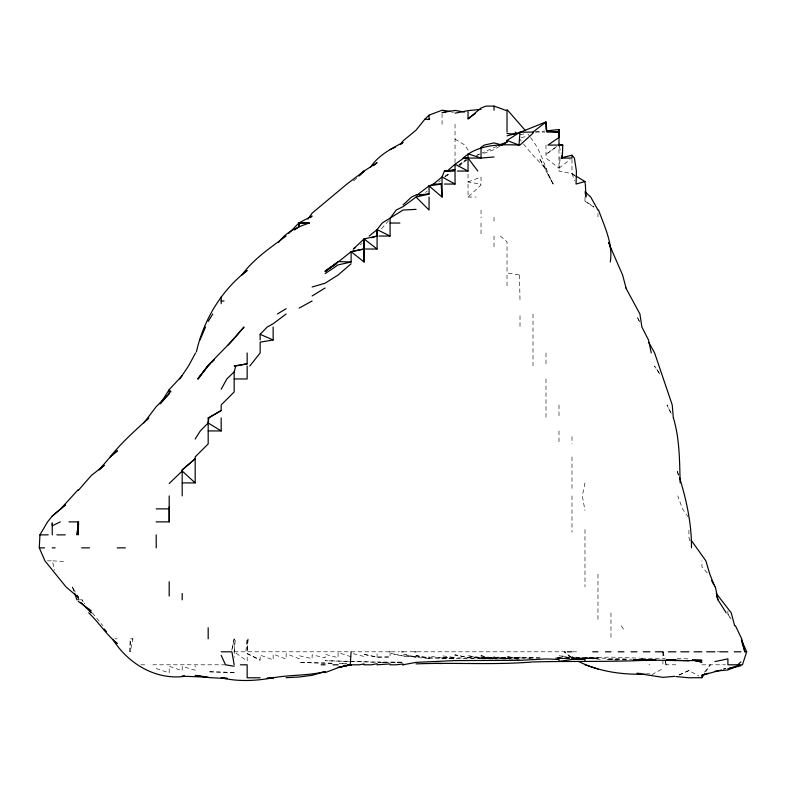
<?xml version="1.0" encoding="UTF-8"?>
<svg xmlns="http://www.w3.org/2000/svg" width="786" height="786" viewBox="0 0 786 786"><rect width="100%" height="100%" fill="white"/><g stroke="black" fill="none" stroke-linecap="round" stroke-linejoin="round"><path stroke-width="0.59" stroke-dasharray="3.93 2.95" d="M129.69 651.8L130.221 640.158L132.952 638.812L130.221 651.8L130.221 638.812L132.952 638.812M351.106 656.752L338.108 652.596L338.108 657.725L325.119 654.286L325.119 657.823L312.121 654.817L312.121 658.629L299.132 655.73L299.132 658.717L286.133 653.697L286.133 659.11L273.145 654.09L273.145 659.876L260.146 655.121L260.146 659.69L247.158 653.598L247.158 661.055L234.169 651.8L235.397 638.812L234.169 639.833L231.634 650.72L234.169 638.812L234.169 657.607M545.995 145.076L545.995 158.065L558.993 168.224L560.251 158.065M584.981 482.899L582.328 495.887L584.981 510.605M705.789 671.755L710.318 664.799L703.441 673.386M388.687 220.669L380.257 230.141M458.513 166.907L466.304 159.676M468.043 184.052L468.043 197.05L481.032 184.965L480.315 184.052L468.043 181.959L468.043 173.48M438.785 181.969L440.415 180.574M425.462 192.511L427.26 190.998M558.993 168.224L570.125 159.519M444.915 176.968L449.7 173.274M556.694 146.51L545.995 154.39L557.136 146.402M458.759 164.903L466.186 159.43M444.915 176.359L449.7 173.048M459.044 165.089L467.041 160M496.909 146.284L482.113 153.044M360.175 244.701L362.13 243.464M445.023 176.526L450.968 172.881M499.817 146.206L494.021 149.615L482.113 153.948M651.938 674.683L662.932 668.581M679.173 675.076L688.919 670.546L698.911 676.058M476.915 155.323L478.969 154.41M679.173 674.82L688.919 670.546M476.66 155.323L479.941 153.958M468.043 181.959L481.032 177.076L481.032 184.052L480.315 184.052M723.572 669.25L725.733 668.522M723.169 669.043L725.537 668.424M520.008 134.74L525.913 133.532M521.187 137.501L527.101 136.45M535.364 131.871L544.816 131.036M451.498 112.192L453.866 112.093M641.671 658.285L665.3 658.275M416.069 655.455L429.058 658.413L416.069 657.469L416.069 655.455L429.058 658.678L494.021 658.53M560.172 658.747L566.077 658.599M442.056 658.737L455.045 658.501M574.35 658.285L597.969 658.029L632.219 659.208M507.019 658.658L520.008 658.442L520.008 656.978M540.09 658.226L520.008 657.921L530.638 658.265M364.095 654.384L377.084 657.184L390.082 656.978L377.084 657.017L364.095 654.384L364.095 656.497L352.285 653.441M540.09 657.715L468.043 657.568L455.045 654.856L455.045 657.558L442.056 655.799L442.056 658.01L429.058 656.113L429.058 658.678M494.021 657.43L481.032 657.597L468.043 655.789L468.043 657.568M558.993 657.97L555.447 658.02L597.969 658.314L555.447 657.892M567.256 658.275L555.447 658.157L582.613 658.285M481.032 655.721L494.021 658.265L481.032 657.803L481.032 655.721L494.021 658.786L520.008 658.442L507.019 656.713L507.019 658.57L520.008 659.041M558.993 658.167L583.792 658.324M581.434 658.275L584.981 658.246M626.314 659.621L606.242 659.592L620.409 660.26M535.413 132.087L545.052 132.087M558.993 158.065L562.304 158.065M468.043 197.05L476.149 197.05M500.318 236.026L507.019 241.793L507.019 272.929L520.008 275.002M47.376 560.85L52.259 560.85L54.765 570.302M79.199 599.836L82.058 599.836L84.878 603.825M114.825 638.812L117.232 638.812M234.169 651.8L349.298 651.8M351.106 651.8L388.019 651.8M391.271 651.8L399.573 651.8M403.071 651.8L416.069 651.8M417.268 651.8L566.49 651.8M573.122 651.8L576.551 651.8M717.225 651.8L719.593 651.8M533.006 657.774L468.043 657.45L455.045 654.856M391.261 662.205L403.071 662.215L377.084 662.009M391.261 662.519L403.071 662.519L391.261 662.51M140.891 664.799L144.712 664.799M152.769 664.799L225.199 664.799M648.931 664.799L649.943 664.799M675.931 664.799L662.932 664.799L662.903 658.894M701.918 664.799L725.468 664.799M584.981 658.619L597.969 658.717L586.16 658.383M520.008 659.149L481.032 658.786M348.738 661.272L325.119 660.731L377.084 662.293M507.019 657.44L520.008 657.764M351.106 661.311L388.903 662.49M626.314 660.053L606.242 659.533M332.203 663.305L299.132 662.49L332.203 663.227M646.397 673.759L649.943 673.916M677.11 658.344L688.919 658.933M600.327 659.238L584.981 658.354M52.839 560.85L65.258 561.577M642.85 658.314L610.958 657.116L584.981 657.784L597.969 658.098L571.982 657.057L558.993 655.711L571.982 657.97L564.289 651.8L571.982 658.01M507.019 656.713L520.008 658.432M468.043 655.789L481.032 657.803M574.979 175.504L571.982 173.696L558.993 171.063L558.993 146.255M416.069 657.469L403.071 654.198L416.069 656.958L403.071 656.113L391.261 653.471L403.071 655.956L429.058 657.273L455.045 658.255L442.056 657.725L507.019 658.472L494.021 656.536L494.021 658.786M156.208 668.572L169.196 672.875L169.196 666.302L182.195 670.704L182.195 666.351L195.183 670.193L195.183 665.565M247.158 653.598L260.146 660.387M455.045 139.112L464.85 145.076L468.043 149.988L468.043 152.297M584.981 197.05L584.981 201.147L593.97 206.708M584.981 201.147L593.97 207.308M571.982 159.253L571.982 173.696L574.763 175.917M707.302 572.965L701.918 566.824L701.918 560.85M519.517 275.002L520.008 300.989M92.326 612.825L102.946 625.813M688.281 517.1L682.543 508.876L677.728 495.887M527.917 133.905L529.823 136.646M530.462 137.56C541.75 151.05 544.983 168.823 553.187 184.052L539.255 158.065L545.995 168.941L533.006 155.304L521.953 142.178M659.002 372.603L654.414 365.962L660.309 374.951M520.008 139.279L521.305 141.215M621.333 625.813L623.956 629.871M727.895 610.82L727.895 614.033L731.059 618.946M727.895 614.033L730.715 618.946M73.864 591.17L72.351 586.837L75.299 592.084M553.187 184.052L545.995 171.063L545.995 168.175M639.794 321.798L636.945 316.611L639.401 321.798M82.058 599.836L83.169 601.997M671.273 413.603L666.99 404.937L671.205 413.603M72.351 586.837L74.316 591.17M571.982 173.696L574.831 180.947M678.78 475.314L676.952 469.9L678.701 476.984M559.288 146.255L561.096 153.349M662.932 651.8L664.425 657.705M662.932 651.84L664.425 657.725M689.774 540.847L688.919 537.349L688.919 530.137M662.863 651.8L662.893 657.705M610.958 612.825L610.958 638.812M597.969 213.458L597.969 216.867M597.969 574.242L597.969 619.948M584.981 529.528L584.981 586.837M571.982 436.682L571.982 443.913M571.982 456.912L571.982 489.973M571.982 495.887L571.982 532.21M558.993 404.937L558.993 417.926M558.993 430.925L558.993 443.913M545.995 352.963L545.995 365.962M545.995 378.95L545.995 417.926M533.006 313.987L533.006 365.962M520.008 315.717L520.008 326.976M507.019 275.002L507.019 288M494.021 217.182L494.021 223.037M494.021 236.026L494.021 249.024M481.032 210.039L481.032 217.869M481.032 223.037L481.032 236.026M455.045 124.267L455.045 164.824M442.056 113.685L442.056 124.463M390.082 653.215L390.082 655.868M377.084 653.716L377.084 657.184M248.032 638.812L247.158 651.8L247.158 638.812L245.851 651.8L247.158 650.906L248.032 638.812M356.294 178.412L353.7 180.859L356.304 178.412M234.169 672.462L208.182 671.784L234.169 672.462M386.535 662.451L378.272 662.313L386.535 662.46M494.021 658.334L481.032 658.088L494.021 658.334M346.38 663.698L339.287 663.551L346.38 663.689M580.255 658.285L571.982 657.057L580.255 658.265M666.214 664.799L664.72 658.894L666.214 664.799"/><path stroke-width="1.18" d="M52.249 534.863L52.259 522.887L52.259 525.805L60.345 521.875M680.155 482.899C679.566 461.205 679.684 438.814 673.415 417.926M371.66 237.736L377.054 236.026L377.084 229.63L382.143 223.037L403.071 210.039L416.069 209.361M377.084 236.026L364.095 238.934L364.095 262.013L351.106 251.658L338.108 262.013M169.196 483.498L182.195 471.03L182.234 469.9L195.183 458.769L182.195 469.9L182.195 495.887M558.63 145.076L558.993 144.31L562.766 145.076L562.304 158.065L561.705 155.707M78.246 599.836L78.246 597.321L65.936 586.837L44.93 560.85L39.3 547.862L39.929 534.863L47.563 521.875L52.259 516.088L65.258 505.005L52.259 516.088M610.3 262.013C613.178 243.827 604.552 226.702 598.539 210.039M351.106 651.8L350.222 664.799L338.108 667.687L325.119 672.649L325.119 671.608C308.004 675.822 290.358 674.673 273.145 677.787C255.99 680.922 238.256 681.855 221.171 677.787L227.075 678.161M494.021 156.974L481.032 158.065L463.16 158.065C478.065 144.319 499.945 144.202 518.986 145.076L520.008 132.186L533.006 132.087L545.995 121.938L546.85 132.087L558.993 132.087L558.993 129.523L547.174 130.8M78.246 521.875L77.057 534.863L78.6 521.875L78.246 534.863L78.246 521.875L68.972 521.875M156.208 521.875L169.196 521.875L169.196 506.852M195.183 439.02L200.302 430.925L208.182 422.976L208.85 417.926L221.171 410.547L221.171 404.937L234.169 391.939L234.169 371.857L235.78 365.962L247.158 363.839L247.158 352.963M196.412 351.882C203.643 319.951 221.21 290.565 247.158 270.472L241.833 275.002C253.623 258.879 270.345 247.796 286.133 236.026M741.375 639.892L746.7 651.8L742.436 664.799L727.895 664.799L727.895 658.845L714.906 661.606M463.809 158.065L455.045 164.264L455.045 169.914L444.414 171.063L442.056 176.948L442.056 197.05L429.058 185.909L416.993 195.085M195.527 352.963L188.552 365.962L179.748 378.95M199.949 339.974L205.588 326.976M221.171 389.237L226.849 378.95L234.169 371.857M160.039 403.935L169.196 389.63L182.195 375.649M208.182 321.415L212.78 313.987M675.931 676.579L688.919 677.768L701.918 677.719L704.502 673.74M143.897 422.907L156.208 406.667L169.196 393.678L169.196 389.63L171.004 391.939L169.196 391.939M307.935 219.078L312.121 213.153L346.921 184.052L364.095 171.063L377.084 162.623L373.586 165.699M198.249 378.95L208.182 365.313L232.853 339.974L244.024 326.976L228.205 345.054M208.182 365.421L214.097 359.615L207.691 365.962L197.669 378.95L209.862 364.026M400.438 144.241L403.071 140.881L416.069 130.142L424.971 119.089L429.058 115.149L442.056 110.207L450.319 111.376M249.86 365.962L260.146 352.963L260.146 342.185L273.145 339.974L273.145 326.976M370.432 167.359C378.056 155.549 390.986 148.79 403.071 142.404L400.595 144.408M60.709 508.876L78.246 489.629M78.246 490.503L91.245 475.569L104.233 465.332L99.095 469.9L110.237 456.912L117.232 450.918L110.237 456.912C121.378 442.518 135.467 430.433 148.809 417.926L146.412 420.49M160.924 403.208L169.196 393.678M278.686 242.275C285.858 232.037 297.786 226.84 309.281 223.037L299.132 222.782L299.132 226.682L294.485 230.013M260.146 339.974L260.146 334.315L267.26 326.976L273.145 323.773L286.133 313.987M288.678 233.432L298.827 223.037L309.281 223.037M211.552 362.326L214.077 359.772M310.568 217.584L312.121 216.022L299.132 222.782M444.414 171.063L455.045 171.063L455.045 184.052L442.056 176.948L433.459 184.052L429.058 185.909L429.058 194.083L416.069 197.05L403.071 206.649L396.183 210.039L390.082 218.331L390.082 236.026L377.084 229.63L377.084 249.024L364.095 238.934L353.307 249.024L355.272 247.786M403.071 204.91L411.55 197.05L416.069 194.908L429.058 194.083L425.511 194.555M520.008 145.076L533.006 133.207L533.006 132.087M737.759 664.799L740.893 661.94M351.106 263.772L338.108 275.002L325.119 283.206L312.121 287.008M447.126 171.063L455.045 164.264L468.043 171.063L468.043 153.83L481.032 158.065L481.032 148.014M468.043 111.789L468.043 118.863L481.032 108.046L486.141 106.1L494.021 106.1L507.019 110.767L507.019 132.087M369.194 236.026L377.084 229.63M337.587 262.013L325.119 271.701L337.184 262.701L325.119 271.013L336.113 264.116M468.043 118.863L475.461 113.42M481.032 147.296L484.314 145.076L494.021 142.924L502.244 145.076M325.119 273.626L338.108 264.892L351.106 262.013L351.106 251.658L363.918 249.024L351.106 251.628M502.794 144.486L507.019 142.119L507.019 140.439L520.008 132.186M312.121 295.958L325.119 288M277.409 313.987L286.133 308.721M182.195 482.899L195.183 482.899L195.183 456.912L208.182 443.913L208.182 417.926L221.171 410.547M299.132 308.112L312.121 300.989M390.082 149.654L395.466 147.11M520.637 132.087L545.995 121.938L545.995 129.808M739.813 665.221L727.895 669.937L714.906 671.234M271.995 677.787L273.145 677.375M498.835 145.076L507.019 142.119M351.106 664.494L338.108 667.471L351.106 664.799L359.202 664.799L364.095 663.915L364.095 664.799L371.542 664.799L377.084 663.708L377.084 664.799L390.082 663.915L390.082 664.799L396.115 664.799L403.071 663.964L403.071 665.103M721.401 669.977L701.918 675.292L701.918 677.719M701.918 675.292L708.412 673.248M736.561 666.125L727.895 668.768L740.893 665.752M325.119 671.608L312.121 675.302L299.132 677.011L286.133 677.699M584.981 183.217L584.981 181.537L576.05 184.052L576.423 171.063L574.399 158.065L571.982 155.215L561.42 157.78M507.019 135.86L520.008 132.392M455.045 113.164L468.043 110.629L481.032 109.333M247.158 363.839L234.169 365.962L235.78 365.962M429.058 185.909L441.192 184.052L442.056 197.05M448.256 170.896L455.045 169.914M419.606 195.331L421.974 195.016M674.742 676.343L662.932 677.355L636.945 673.347L640.492 673.504M184.553 676.343C155.579 680.283 128.197 663.561 113.017 639.716M645.218 674.182C622.591 674.86 598.853 671.696 578.476 661.399M267.24 678.112L273.145 677.787M184.553 676.088L182.195 676.206L208.182 677.159M347.559 664.956L351.106 664.799M649.943 660.309L633.408 660.358C656.251 659.552 679.084 661.301 701.918 660.289L694.824 659.808M445.593 112.408L442.056 112.545L455.045 110.453L464.497 112.034M633.408 660.25L649.943 660.083C610.997 662.156 572.002 660.918 533.006 661.93C494.099 665.153 455.035 662.372 416.069 663.885M655.848 659.857L633.408 659.857M267.24 678.377L273.145 678.279M463.16 158.065L468.043 158.006L477.829 171.063M429.058 119.089L429.726 119.089M562.766 145.076L547.94 145.076L558.993 137.501L558.993 129.523M561.42 158.065L571.982 158.065L571.982 155.215M457.442 171.063L468.043 171.063M433.459 184.052L441.192 184.052M444.385 184.052L455.045 184.052M390.082 223.037L399.897 223.037M379.039 236.026L390.082 236.026M365.47 249.024L377.084 249.024M221.171 300.989L224.039 300.989M234.169 378.95L247.158 378.95L247.158 365.962M208.182 417.926L208.85 417.926M208.182 430.925L221.171 430.925L221.171 417.926M156.208 508.876L168.941 508.876M39.929 534.863L48.241 534.863M56.877 534.863L65.258 534.863M39.3 547.862L44.547 547.862M52.259 547.862L55.138 547.862M81.685 547.862L89.496 547.862M117.232 547.862L125.387 547.862M221.171 651.8L231.919 651.8L234.169 664.799M388.932 651.8L390.082 651.8M401.793 651.8L403.071 651.8M414.595 651.8L416.069 651.8M567.335 651.8L571.982 651.8M592.732 651.8L597.969 651.8M605.495 651.8L610.958 651.8M618.189 651.8L623.956 651.8M631.07 651.8L636.945 651.8M643.312 651.8L649.943 651.8M655.445 651.8L662.932 651.8M668.336 651.8L675.931 651.8M680.814 651.8L688.919 651.8M694.107 651.8L701.918 651.8M706.653 651.8L714.906 651.8M719.907 651.8L727.895 651.8M734.252 651.8L740.893 651.8M741.552 640.973L744.853 651.8L746.7 651.8M240.447 664.799L247.158 664.799L247.158 677.787L260.146 677.787M321.219 664.799L325.119 664.799M332.969 664.799L338.108 664.799M402.943 664.799L416.069 662.372L455.045 660.584L520.008 660.328L545.995 658.914L558.993 659.464L558.993 661.488L571.982 659.405L584.981 659.356L584.981 661.262M344.013 665.378L351.106 665.378M227.075 678.564L208.182 677.532L195.183 675.42L205.814 676.844M675.931 660.525L666.479 659.818L688.919 660.81M434.963 663.364L442.056 663.512M338.108 261.551L351.106 262.013M668.837 659.857L675.931 660.102L670.026 659.847M547.174 131.036L558.993 132.087M507.019 133.453L514.103 134.151M424.971 119.089L429.058 119.551L429.058 115.149M234.169 666.253L225.533 664.799L221.171 655.357M692.466 660.152L701.918 662.117L692.466 659.808M584.981 664.799L597.969 669.033M507.019 140.439L518.986 145.076M260.146 334.315L273.145 339.974M575.981 176.113L584.981 181.537M208.182 422.976L221.171 430.925M78.246 601.378L91.245 610.732M182.195 471.03L195.183 482.899M584.981 191.774L590.728 197.05L597.969 210.039M115.621 641.926L117.232 643.488C106.346 634.734 98.928 622.483 88.71 612.825M416.069 197.05L429.058 210.039L429.058 197.05M80.85 602.43L91.245 612.825L89.83 610.83M507.019 109.529L525.176 130.338M515.174 132.087L516.559 133.689M104.233 628.957L106.464 631.639M691.169 540.218L705.887 560.85L709.699 573.849L714.906 586.837M716.292 593.509L731.226 612.825L734.664 625.813M648.833 342.519L654.62 352.963L672.236 404.937L673.317 417.926M716.429 595.768L717.942 599.836L726.205 612.825M77.067 595.228L78.246 597.321M711.487 580.343L713.767 584.676M625.872 288L639.912 313.987L641.867 326.976L648.479 339.974L651.27 352.963M735.47 625.813L741.709 638.812L744.853 651.8M611.262 249.024L622.6 275.002L626.059 288M608.934 242.707L610.958 248.278M74.631 593.332L76.9 599.836M608.737 242.52L610.958 249.024M679.507 477.485C686.522 500.25 691.68 523.948 691.474 547.862M585.187 192.835L585.835 195.999M715.378 586.837L717.942 599.836M298.827 223.037L299.132 226.682M585.315 184.052L586.051 197.05M558.993 133.168L558.993 145.076M494.021 106.1L494.021 110.178M364.095 238.934L364.095 262.013M221.171 296.99L221.171 303.622M208.182 627.749L208.182 638.812M182.195 593.489L182.195 599.836M169.196 495.887L169.196 521.875M169.196 581.768L169.196 596.043M156.208 534.863L156.208 547.862M364.075 171.063L358.888 175.966L364.095 171.053"/></g></svg>
